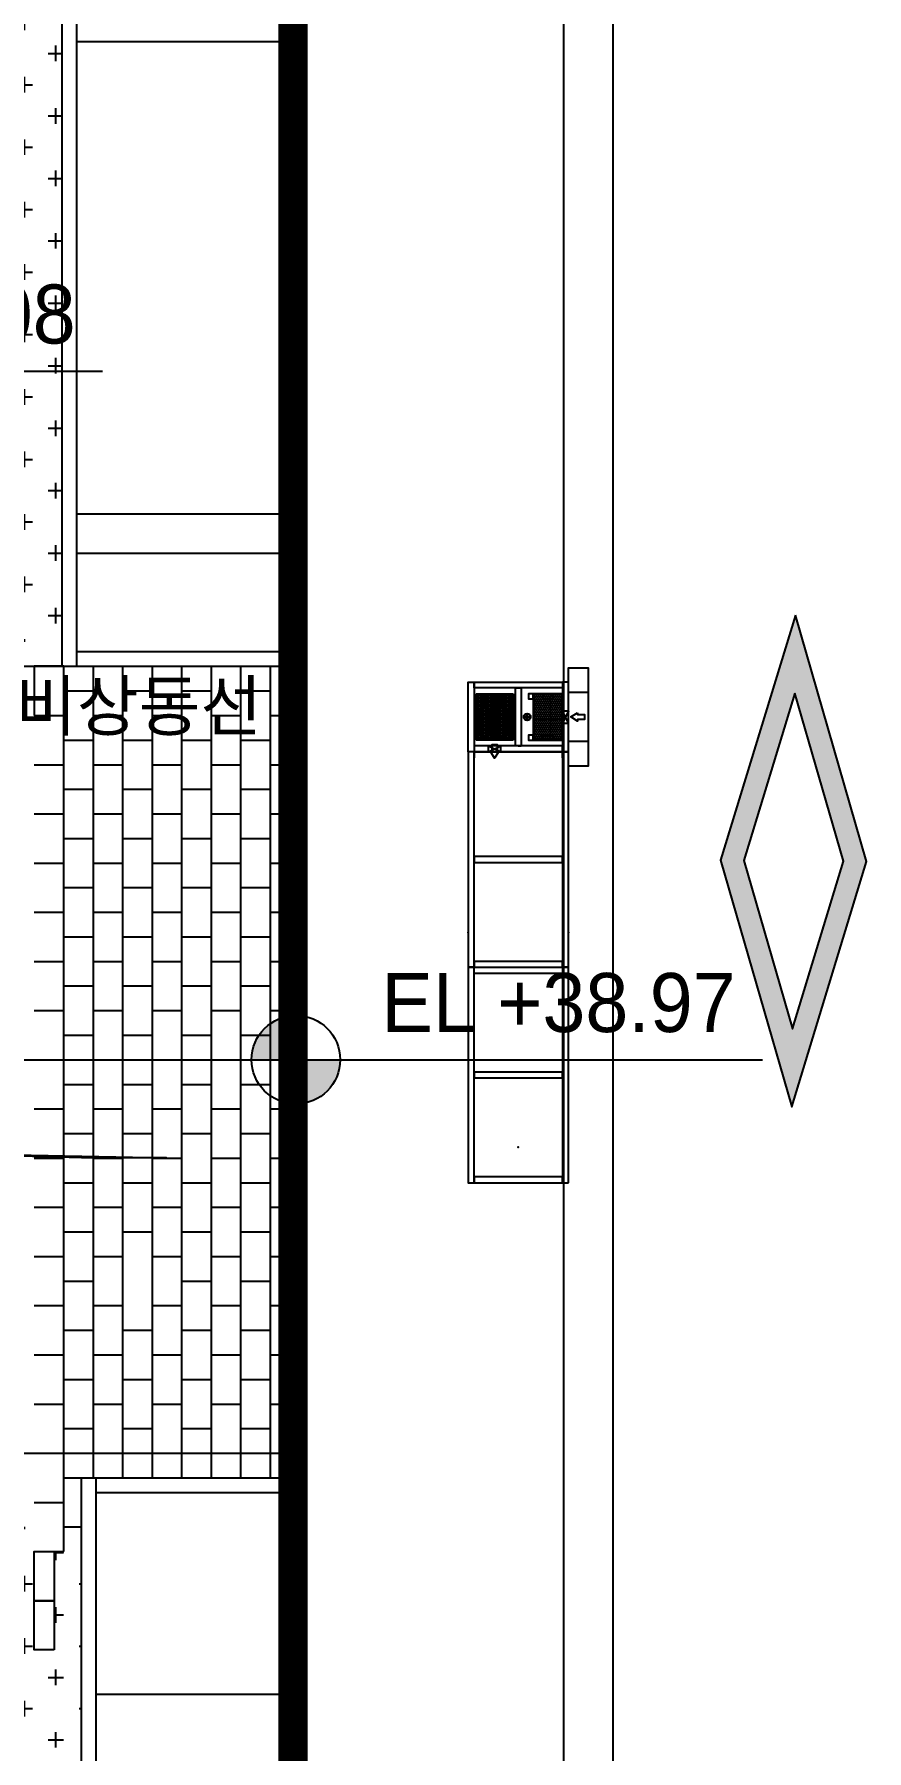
# Model space of a CAD drawing. Header units: millimetres. Extents: x -58335 to 291665, y -66693 to 213307.
# Drawn here: x 202254 to 210713, y 32955 to 50405 of the extents above; entities that cross this region are included whole.
import ezdxf
from ezdxf.xclip import XClip

# ---------------------------------------------------------------- set-up
doc = ezdxf.new("R2010")
doc.units = ezdxf.units.MM
doc.header["$LTSCALE"] = 1000
doc.header["$XCLIPFRAME"] = 0
for name, pattern in [('X-SITE$0$HIDDEN', [0.375, 0.25, -0.125]), ('X-SITE$0$HIDDEN2', [4.75, 3.17, -1.58]), ('X-SITE$0$PHANTOM2', [1.25, 0.625, -0.125, 0.125, -0.125, 0.125, -0.125])]:
    doc.linetypes.add(name, pattern=pattern)
for name, color, linetype in [('X-SITE$0$-MY-계획선', 253, 'Continuous'), ('X-SITE$0$-MY-녹지-건축한계선', 253, 'Continuous'), ('X-SITE$0$-MY-보조선', 253, 'Continuous'), ('X-SITE$0$-MY-포장선', 254, 'Continuous'), ('X-SITE$0$-보도선', 7, 'Continuous'), ('X-SITE$0$0-노면표시', 7, 'Continuous'), ('X-SITE$0$A-BOUNDARY(PLAN)', 2, 'X-SITE$0$PHANTOM2'), ('X-SITE$0$A-SYM-LEVEL', 7, 'Continuous'), ('X-SITE$0$A-TEXT-NOTE', 7, 'Continuous'), ('X-SITE$0$A-전기충전기', 1, 'Continuous'), ('X-SITE$0$식물재배화분', 253, 'Continuous'), ('X-SITE$0$차선계획', 7, 'Continuous')]:
    doc.layers.add(name, color=color, linetype=linetype)
doc.layers.add('X-SITE$0$-변경 블럭 외곽-', color=252, linetype='Continuous', lineweight=0)
doc.layers.add('X-SITE$0$NOPLOT', color=193, linetype='Continuous', plot=False)
doc.styles.add('X-SITE$0$Gtx', font='')
doc.styles.get('X-SITE$0$Gtx').set_extended_font_data('Dotum')
pattern_1 = [(0, (-29382.5, 14650.24), (317.5, 317.5), [158.75, -476.25]), (90, (-29303.13, 14570.87), (-317.5, 317.5), [158.75, -476.25])]

# ---------------------------------------------------------------- blocks, each defined once
blk = doc.blocks.new('X-SITE$0$A$Cf6841d34')
blk.add_lwpolyline([(100, 0), (-100, 0), (-100, 500), (100, 500)], close=True)
blk = doc.blocks.new('X-SITE$0$A$C79eb7408')
blk.add_lwpolyline([(-150, 0), (150, 0), (150, 500), (-150, 500)], close=True)
blk = doc.blocks.new('X-SITE$0$240910_L-1F')
at = {"layer": 'X-SITE$0$-MY-녹지-건축한계선'}
h = blk.add_hatch(dxfattribs=at)
h.set_pattern_fill('CROSS', color=256, scale=50, style=2)
h.set_pattern_definition(pattern_1)
h.paths.add_polyline_path([(172500, 58630), (172571, 58630), (172571, 58880), (172871, 58880), (172871, 58630), (173150, 58630), (173150, 70291), (172500, 70941)])
h = blk.add_hatch(dxfattribs=at)
h.set_pattern_fill('CROSS', color=256, scale=50, style=2)
h.set_pattern_definition(pattern_1)
h.paths.add_polyline_path([(172500, 58630), (172571, 58630), (172571, 58880), (172871, 58880), (172871, 58630), (173150, 58630), (173150, 70291), (172500, 70941)])
h = blk.add_hatch(dxfattribs=at)
h.set_pattern_fill('CROSS', color=256, scale=50, style=2)
h.set_pattern_definition(pattern_1)
edge = h.paths.add_edge_path()
edge.add_arc((171500, 38018), 1850, 302.7204, 360)
edge.add_line((173350, 38018), (173350, 49630))
edge.add_line((173350, 49630), (173071, 49630))
edge.add_line((173071, 49630), (173071, 48630))
edge.add_line((173071, 48630), (172871, 48630))
edge.add_line((172871, 48630), (172871, 49880))
edge.add_line((172871, 49880), (172771, 49880))
edge.add_line((172771, 49880), (172771, 48380))
edge.add_line((172771, 48380), (172571, 48380))
edge.add_line((172571, 48380), (172571, 50130))
edge.add_line((172571, 50130), (172500, 50130))
edge.add_line((172500, 50130), (172500, 49130))
edge.add_line((172500, 49130), (172500, 49130))
edge.add_line((172500, 49130), (172500, 36462))
h = blk.add_hatch(dxfattribs=at)
h.set_pattern_fill('CROSS', color=256, scale=50, style=2)
h.set_pattern_definition(pattern_1)
edge = h.paths.add_edge_path()
edge.add_arc((171500, 38018), 1850, 302.7204, 360)
edge.add_line((173350, 38018), (173350, 49630))
edge.add_line((173350, 49630), (173071, 49630))
edge.add_line((173071, 49630), (173071, 48630))
edge.add_line((173071, 48630), (172871, 48630))
edge.add_line((172871, 48630), (172871, 49880))
edge.add_line((172871, 49880), (172771, 49880))
edge.add_line((172771, 49880), (172771, 48380))
edge.add_line((172771, 48380), (172571, 48380))
edge.add_line((172571, 48380), (172571, 50130))
edge.add_line((172571, 50130), (172500, 50130))
edge.add_line((172500, 50130), (172500, 49130))
edge.add_line((172500, 49130), (172500, 49130))
edge.add_line((172500, 49130), (172500, 36462))
at = {"layer": 'X-SITE$0$-MY-계획선'}
blk.add_line((173500, 38018), (173500, 50380), dxfattribs=at)
blk.add_line((173500, 38018), (173500, 50380), dxfattribs=at)
for points in [[(172650, 71004), (173300, 70354), (173300, 58630)], [(172650, 71004), (173300, 70354), (173300, 58630)], [(173300, 58780), (175500, 58780)], [(173300, 58780), (175500, 58780)], [(173300, 58630), (175500, 58630)], [(173300, 58630), (175500, 58630)], [(173500, 50380), (175500, 50380)], [(173500, 50380), (175500, 50380)], [(173500, 50230), (175500, 50230)], [(173500, 50230), (175500, 50230)]]:
    blk.add_lwpolyline(points, dxfattribs=at)
at = {"layer": 'X-SITE$0$-MY-보조선'}
blk.add_line((173350, 38018), (173350, 50380), dxfattribs=at)
blk.add_line((173350, 38018), (173350, 50380), dxfattribs=at)
blk.add_lwpolyline([(172500, 70941), (173150, 70291), (173150, 58630)], dxfattribs=at)
blk.add_lwpolyline([(172500, 70941), (173150, 70291), (173150, 58630)], dxfattribs=at)
at = {"layer": 'X-SITE$0$-MY-포장선'}
for p, q in [((173171, 49630), (173171, 58630)), ((173171, 49630), (173171, 58630)), ((173471, 50380), (173471, 58630)), ((173471, 50380), (173471, 58630)), ((173771, 50380), (173771, 58630)), ((173771, 50380), (173771, 58630)), ((174371, 50380), (174371, 58630)), ((174371, 50380), (174371, 58630)), ((174671, 50380), (174671, 58630)), ((174671, 50380), (174671, 58630)), ((174971, 50380), (174971, 58630)), ((174971, 50380), (174971, 58630)), ((175271, 50380), (175271, 58630)), ((175271, 50380), (175271, 58630))]:
    blk.add_line(p, q, dxfattribs=at)
for points in [[(173300, 64981), (175500, 64981)], [(173300, 64981), (175500, 64981)], [(173300, 60181), (175500, 60181)], [(173300, 60181), (175500, 60181)], [(173300, 59781), (175500, 59781)], [(173300, 59781), (175500, 59781)], [(173300, 58630), (175500, 58630)], [(173300, 58630), (175500, 58630)], [(174071, 50380), (174071, 58630)], [(174071, 50380), (174071, 58630)], [(173171, 58380), (173471, 58380)], [(173171, 58380), (173471, 58380)], [(173771, 58380), (174071, 58380)], [(173771, 58380), (174071, 58380)], [(174371, 58380), (174671, 58380)], [(174371, 58380), (174671, 58380)], [(174971, 58380), (175271, 58380)], [(174971, 58380), (175271, 58380)], [(172871, 58130), (173171, 58130)], [(172871, 58130), (173171, 58130)], [(173471, 58130), (173771, 58130)], [(173471, 58130), (173771, 58130)], [(174071, 58130), (174371, 58130)], [(174071, 58130), (174371, 58130)], [(174671, 58130), (174971, 58130)], [(174671, 58130), (174971, 58130)], [(175271, 58130), (175500, 58130)], [(175271, 58130), (175500, 58130)], [(173171, 57880), (173471, 57880)], [(173171, 57880), (173471, 57880)], [(173771, 57880), (174071, 57880)], [(173771, 57880), (174071, 57880)], [(174371, 57880), (174671, 57880)], [(174371, 57880), (174671, 57880)], [(174971, 57880), (175271, 57880)], [(174971, 57880), (175271, 57880)], [(172871, 57630), (173171, 57630)], [(172871, 57630), (173171, 57630)], [(173471, 57630), (173771, 57630)], [(173471, 57630), (173771, 57630)], [(174071, 57630), (174371, 57630)], [(174071, 57630), (174371, 57630)], [(174671, 57630), (174971, 57630)], [(174671, 57630), (174971, 57630)], [(175271, 57630), (175500, 57630)], [(175271, 57630), (175500, 57630)], [(173171, 57380), (173471, 57380)], [(173171, 57380), (173471, 57380)], [(173771, 57380), (174071, 57380)], [(173771, 57380), (174071, 57380)], [(174371, 57380), (174671, 57380)], [(174371, 57380), (174671, 57380)], [(174971, 57380), (175271, 57380)], [(174971, 57380), (175271, 57380)], [(172871, 57130), (173171, 57130)], [(172871, 57130), (173171, 57130)], [(173471, 57130), (173771, 57130)], [(173471, 57130), (173771, 57130)], [(174071, 57130), (174371, 57130)], [(174071, 57130), (174371, 57130)], [(174671, 57130), (174971, 57130)], [(174671, 57130), (174971, 57130)], [(175271, 57130), (175500, 57130)], [(175271, 57130), (175500, 57130)], [(173171, 56880), (173471, 56880)], [(173171, 56880), (173471, 56880)], [(173771, 56880), (174071, 56880)], [(173771, 56880), (174071, 56880)], [(174371, 56880), (174671, 56880)], [(174371, 56880), (174671, 56880)], [(174971, 56880), (175271, 56880)], [(174971, 56880), (175271, 56880)], [(172871, 56630), (173171, 56630)], [(172871, 56630), (173171, 56630)], [(173471, 56630), (173771, 56630)], [(173471, 56630), (173771, 56630)], [(174071, 56630), (174371, 56630)], [(174071, 56630), (174371, 56630)], [(174671, 56630), (174971, 56630)], [(174671, 56630), (174971, 56630)], [(175271, 56630), (175500, 56630)], [(175271, 56630), (175500, 56630)], [(173171, 56380), (173471, 56380)], [(173171, 56380), (173471, 56380)], [(173771, 56380), (174071, 56380)], [(173771, 56380), (174071, 56380)], [(174371, 56380), (174671, 56380)], [(174371, 56380), (174671, 56380)], [(174971, 56380), (175271, 56380)], [(174971, 56380), (175271, 56380)], [(172871, 56130), (173171, 56130)], [(172871, 56130), (173171, 56130)], [(173471, 56130), (173771, 56130)], [(173471, 56130), (173771, 56130)], [(174071, 56130), (174371, 56130)], [(174071, 56130), (174371, 56130)], [(174671, 56130), (174971, 56130)], [(174671, 56130), (174971, 56130)], [(175271, 56130), (175500, 56130)], [(175271, 56130), (175500, 56130)], [(173171, 55880), (173471, 55880)], [(173171, 55880), (173471, 55880)], [(173771, 55880), (174071, 55880)], [(173771, 55880), (174071, 55880)], [(174371, 55880), (174671, 55880)], [(174371, 55880), (174671, 55880)], [(174971, 55880), (175271, 55880)], [(174971, 55880), (175271, 55880)], [(172871, 55630), (173171, 55630)], [(172871, 55630), (173171, 55630)], [(173471, 55630), (173771, 55630)], [(173471, 55630), (173771, 55630)], [(174071, 55630), (174371, 55630)], [(174071, 55630), (174371, 55630)], [(174671, 55630), (174971, 55630)], [(174671, 55630), (174971, 55630)], [(175271, 55630), (175500, 55630)], [(175271, 55630), (175500, 55630)], [(173171, 55380), (173471, 55380)], [(173171, 55380), (173471, 55380)], [(173771, 55380), (174071, 55380)], [(173771, 55380), (174071, 55380)], [(174371, 55380), (174671, 55380)], [(174371, 55380), (174671, 55380)], [(174971, 55380), (175271, 55380)], [(174971, 55380), (175271, 55380)], [(172871, 55130), (173171, 55130)], [(172871, 55130), (173171, 55130)], [(173471, 55130), (173771, 55130)], [(173471, 55130), (173771, 55130)], [(174071, 55130), (174371, 55130)], [(174071, 55130), (174371, 55130)], [(174671, 55130), (174971, 55130)], [(174671, 55130), (174971, 55130)], [(175271, 55130), (175500, 55130)], [(175271, 55130), (175500, 55130)], [(173171, 54880), (173471, 54880)], [(173171, 54880), (173471, 54880)], [(173771, 54880), (174071, 54880)], [(173771, 54880), (174071, 54880)], [(174371, 54880), (174671, 54880)], [(174371, 54880), (174671, 54880)], [(174971, 54880), (175271, 54880)], [(174971, 54880), (175271, 54880)], [(172871, 54630), (173171, 54630)], [(172871, 54630), (173171, 54630)], [(173471, 54630), (173771, 54630)], [(173471, 54630), (173771, 54630)], [(174071, 54630), (174371, 54630)], [(174071, 54630), (174371, 54630)], [(174671, 54630), (174971, 54630)], [(174671, 54630), (174971, 54630)], [(175271, 54630), (175500, 54630)], [(175271, 54630), (175500, 54630)], [(173171, 54380), (173471, 54380)], [(173171, 54380), (173471, 54380)], [(173771, 54380), (174071, 54380)], [(173771, 54380), (174071, 54380)], [(174371, 54380), (174671, 54380)], [(174371, 54380), (174671, 54380)], [(174971, 54380), (175271, 54380)], [(174971, 54380), (175271, 54380)], [(172871, 54130), (173171, 54130)], [(172871, 54130), (173171, 54130)], [(173471, 54130), (173771, 54130)], [(173471, 54130), (173771, 54130)], [(174071, 54130), (174371, 54130)], [(174071, 54130), (174371, 54130)], [(174671, 54130), (174971, 54130)], [(174671, 54130), (174971, 54130)], [(175271, 54130), (175500, 54130)], [(175271, 54130), (175500, 54130)], [(173171, 53880), (173471, 53880)], [(173171, 53880), (173471, 53880)], [(173771, 53880), (174071, 53880)], [(173771, 53880), (174071, 53880)], [(174371, 53880), (174671, 53880)], [(174371, 53880), (174671, 53880)], [(174971, 53880), (175271, 53880)], [(174971, 53880), (175271, 53880)], [(172871, 53630), (173171, 53630)], [(172871, 53630), (173171, 53630)], [(173471, 53630), (173771, 53630)], [(173471, 53630), (173771, 53630)], [(174071, 53630), (174371, 53630)], [(174071, 53630), (174371, 53630)], [(174671, 53630), (174971, 53630)], [(174671, 53630), (174971, 53630)], [(175271, 53630), (175500, 53630)], [(175271, 53630), (175500, 53630)], [(173171, 53380), (173471, 53380)], [(173171, 53380), (173471, 53380)], [(173771, 53380), (174071, 53380)], [(173771, 53380), (174071, 53380)], [(174371, 53380), (174671, 53380)], [(174371, 53380), (174671, 53380)], [(174971, 53380), (175271, 53380)], [(174971, 53380), (175271, 53380)], [(172871, 53130), (173171, 53130)], [(172871, 53130), (173171, 53130)], [(173471, 53130), (173771, 53130)], [(173471, 53130), (173771, 53130)], [(174071, 53130), (174371, 53130)], [(174071, 53130), (174371, 53130)], [(174671, 53130), (174971, 53130)], [(174671, 53130), (174971, 53130)], [(175271, 53130), (175500, 53130)], [(175271, 53130), (175500, 53130)], [(173171, 52880), (173471, 52880)], [(173171, 52880), (173471, 52880)], [(173771, 52880), (174071, 52880)], [(173771, 52880), (174071, 52880)], [(174371, 52880), (174671, 52880)], [(174371, 52880), (174671, 52880)], [(174971, 52880), (175271, 52880)], [(174971, 52880), (175271, 52880)], [(172871, 52630), (173171, 52630)], [(172871, 52630), (173171, 52630)], [(173471, 52630), (173771, 52630)], [(173471, 52630), (173771, 52630)], [(174071, 52630), (174371, 52630)], [(174071, 52630), (174371, 52630)], [(174671, 52630), (174971, 52630)], [(174671, 52630), (174971, 52630)], [(175271, 52630), (175500, 52630)], [(175271, 52630), (175500, 52630)], [(173171, 52380), (173471, 52380)], [(173171, 52380), (173471, 52380)], [(174371, 52380), (174671, 52380)], [(174371, 52380), (174671, 52380)], [(174971, 52380), (175271, 52380)], [(174971, 52380), (175271, 52380)], [(172871, 52130), (173171, 52130)], [(172871, 52130), (173171, 52130)], [(173471, 52130), (173771, 52130)], [(173471, 52130), (173771, 52130)], [(174071, 52130), (174371, 52130)], [(174071, 52130), (174371, 52130)], [(174671, 52130), (174971, 52130)], [(174671, 52130), (174971, 52130)], [(175271, 52130), (175500, 52130)], [(175271, 52130), (175500, 52130)], [(173171, 51880), (173471, 51880)], [(173171, 51880), (173471, 51880)], [(173771, 51880), (174071, 51880)], [(173771, 51880), (174071, 51880)], [(174371, 51880), (174671, 51880)], [(174371, 51880), (174671, 51880)], [(174971, 51880), (175271, 51880)], [(174971, 51880), (175271, 51880)], [(172871, 51630), (173171, 51630)], [(172871, 51630), (173171, 51630)], [(173471, 51630), (173771, 51630)], [(173471, 51630), (173771, 51630)], [(174071, 51630), (174371, 51630)], [(174071, 51630), (174371, 51630)], [(174671, 51630), (174971, 51630)], [(174671, 51630), (174971, 51630)], [(175271, 51630), (175500, 51630)], [(175271, 51630), (175500, 51630)], [(173171, 51380), (173471, 51380)], [(173171, 51380), (173471, 51380)], [(173771, 51380), (174071, 51380)], [(173771, 51380), (174071, 51380)], [(174371, 51380), (174671, 51380)], [(174371, 51380), (174671, 51380)], [(174971, 51380), (175271, 51380)], [(174971, 51380), (175271, 51380)], [(172871, 51130), (173171, 51130)], [(172871, 51130), (173171, 51130)], [(173471, 51130), (173771, 51130)], [(173471, 51130), (173771, 51130)], [(174071, 51130), (174371, 51130)], [(174071, 51130), (174371, 51130)], [(174671, 51130), (174971, 51130)], [(174671, 51130), (174971, 51130)], [(175271, 51130), (175500, 51130)], [(175271, 51130), (175500, 51130)], [(173171, 50880), (173471, 50880)], [(173171, 50880), (173471, 50880)], [(173771, 50880), (174071, 50880)], [(173771, 50880), (174071, 50880)], [(174371, 50880), (174671, 50880)], [(174371, 50880), (174671, 50880)], [(174971, 50880), (175271, 50880)], [(174971, 50880), (175271, 50880)], [(172871, 50630), (173171, 50630)], [(172871, 50630), (173171, 50630)], [(173471, 50630), (173771, 50630)], [(173471, 50630), (173771, 50630)], [(174071, 50630), (174371, 50630)], [(174071, 50630), (174371, 50630)], [(174671, 50630), (174971, 50630)], [(174671, 50630), (174971, 50630)], [(173171, 50380), (173471, 50380)], [(173171, 50380), (173471, 50380)], [(173350, 50380), (175500, 50380)], [(173350, 50380), (175500, 50380)], [(172871, 50130), (173171, 50130)], [(172871, 50130), (173171, 50130)], [(173171, 49880), (173350, 49880)], [(173171, 49880), (173350, 49880)], [(172871, 49630), (173171, 49630)], [(172871, 49630), (173171, 49630)], [(173500, 48181), (175500, 48181)], [(173500, 48181), (175500, 48181)]]:
    blk.add_lwpolyline(points, dxfattribs=at)
at = {"layer": 'X-SITE$0$NOPLOT'}
for p, q in [((157371, 58630), (175500, 58630)), ((157371, 58630), (175500, 58630)), ((152371, 54630), (175500, 54630)), ((152371, 54630), (175500, 54630)), ((152371, 50630), (175500, 50630)), ((152371, 50630), (175500, 50630))]:
    blk.add_line(p, q, dxfattribs=at)
at = {"layer": 'X-SITE$0$-MY-포장선'}
for name, p in [('X-SITE$0$A$C79eb7408', (173021, 58130)), ('X-SITE$0$A$C79eb7408', (173021, 58130)), ('X-SITE$0$A$Cf6841d34', (172971, 49130)), ('X-SITE$0$A$Cf6841d34', (172971, 49130)), ('X-SITE$0$A$Cf6841d34', (172971, 48630)), ('X-SITE$0$A$Cf6841d34', (172971, 48630))]:
    blk.add_blockref(name, p, dxfattribs=at)
at = {"layer": 'X-SITE$0$NOPLOT', "style": 'X-SITE$0$Gtx'}
blk.add_text('비상동선', height=500, dxfattribs=at).set_placement((172676, 57978))
blk.add_text('비상동선', height=500, dxfattribs=at).set_placement((172676, 57978))
blk = doc.blocks.new('X-SITE$0$A$C58c92af8')
at = {"layer": 'X-SITE$0$0-노면표시'}
h = blk.add_hatch(color=252, dxfattribs=at)
h.dxf.hatch_style = 1
h.paths.add_polyline_path([(500056, 346102), (500816, 348597), (500092, 351102), (499332, 348608)])
h.paths.add_polyline_path([(500062, 346895), (499567, 348606), (500086, 350309), (500581, 348598)], flags=16)
at = {"layer": 'X-SITE$0$-보도선'}
blk.add_line((497736, 454906), (497736, 292099), dxfattribs=at)
at = {"layer": 'X-SITE$0$-보도선', "color": 252}
blk.add_lwpolyline([(385957, 466906), (485736, 466906, -0.414214), (497736, 454906), (497736, 292099, -0.414214), (485736, 280099), (431757, 280099)], format="xyb", dxfattribs=at)
at = {"layer": 'X-SITE$0$0-노면표시', "color": 252}
for points in [[(500092, 351102), (499332, 348608), (500056, 346102), (500816, 348597)], [(500086, 350309), (499567, 348606), (500062, 346895), (500581, 348598)]]:
    blk.add_lwpolyline(points, close=True, dxfattribs=at)
at = {"layer": 'X-SITE$0$NOPLOT', "color": 251, "lineweight": 0}
blk.add_lwpolyline([(487915, 282849), (494986, 289920), (494986, 457085), (487915, 464156), (324557, 464156), (317486, 457085), (317486, 289920), (324557, 282849)], close=True, dxfattribs=at)
at = {"layer": 'X-SITE$0$차선계획', "color": 252}
blk.add_lwpolyline([(385949, 467406), (485986, 467406, -0.414214), (498236, 455156), (498236, 291849, -0.414214), (485986, 279599), (431757, 279599)], format="xyb", dxfattribs=at)
blk = doc.blocks.new('X-SITE$0$s2')
at = {"layer": 'X-SITE$0$식물재배화분'}
h = blk.add_hatch(dxfattribs=at)
h.set_pattern_fill('HEX', color=8, scale=0.05, style=0)
h.set_pattern_definition([(180, (0.93054, -0.26), (0, -0.01082532), [0.00625, -0.0125]), (300, (0.93054, -0.26), (0.009375, 0.00541266), [0.00625, -0.0125]), (240, (0.92429, -0.26), (0.009375, -0.00541266), [0.00625, -0.0125])])
h.paths.add_polyline_path([(-0.234, -0.261), (-0.234, -0.559), (0.234, -0.559), (0.234, -0.261)])
h = blk.add_hatch(dxfattribs=at)
h.set_pattern_fill('HONEY', color=8, scale=0.1, style=0)
h.set_pattern_definition([(180, (256.349269, -34.993789), (-0.01875, -0.0108253175), [0.0125, -0.025]), (300, (256.349269, -34.993789), (0.01874999996, -0.01082531757), [0.0125, -0.025]), (240, (256.349269, -34.993789), (-4e-11, -0.02165063507), [-0.025, 0.0125])])
h.paths.add_polyline_path([(0.235, -0.939), (0.235, -0.762), (-0.235, -0.762), (-0.235, -0.939)])
h = blk.add_hatch(dxfattribs=at)
h.set_pattern_fill('HONEY', color=8, scale=0.1, style=0)
h.set_pattern_definition([(180, (256.349269, -35.191289), (-0.01875, -0.0108253175), [0.0125, -0.025]), (300, (256.349269, -35.191289), (0.01874999996, -0.01082531757), [0.0125, -0.025]), (240, (256.349269, -35.191289), (-4e-11, -0.02165063507), [-0.025, 0.0125])])
h.paths.add_polyline_path([(0.235, -1.137), (0.235, -0.959), (-0.235, -0.959), (-0.235, -1.137)])
at = {"layer": 'X-SITE$0$식물재배화분', "color": 8}
for p, q in [((0.235, -0.26), (-0.235, -0.26)), ((-0.235, -0.26), (-0.235, -0.56)), ((0.234, -0.261), (-0.234, -0.261)), ((-0.234, -0.261), (-0.234, -0.559)), ((0.234, -0.559), (0.234, -0.261)), ((0.235, -0.56), (0.235, -0.26)), ((-0.235, -0.56), (0.235, -0.56)), ((-0.234, -0.559), (0.234, -0.559)), ((-0.235, -1.137), (-0.235, -0.762)), ((-0.235, -0.762), (0.235, -0.762)), ((0.235, -0.762), (0.235, -1.137)), ((0.235, -1.137), (-0.235, -1.137))]:
    blk.add_line(p, q, dxfattribs=at)
at = {"layer": 'X-SITE$0$식물재배화분'}
for p, q in [((0.415, -0.26), (0.355, -0.26)), ((0.355, -0.26), (0.355, -1.16)), ((0.295, -0.71), (0.295, -0.68)), ((0.295, -0.71), (0.295, -0.74)), ((0.355, -1.16), (0.415, -1.16))]:
    blk.add_line(p, q, dxfattribs=at)
at = {"layer": 'X-SITE$0$식물재배화분', "linetype": 'X-SITE$0$HIDDEN', "ltscale": 3}
for p, q in [((2.605, -1.16), (2.605, -0.26)), ((0.356, -0.888), (0.295, -0.888)), ((0.355, -1.013), (0.295, -1.013))]:
    blk.add_line(p, q, dxfattribs=at)
at = {"layer": 'X-SITE$0$식물재배화분', "color": 8}
for points in [[(0.5, -0.2), (-0.5, -0.2), (-0.5, 0), (0.5, 0)], [(-0.235, -0.56), (-0.235, -0.606), (-0.185, -0.606), (-0.185, -0.56)], [(0.185, -0.56), (0.185, -0.606), (0.235, -0.606), (0.235, -0.56)]]:
    blk.add_lwpolyline(points, close=True, dxfattribs=at)
at = {"layer": 'X-SITE$0$식물재배화분', "color": 8, "linetype": 'X-SITE$0$HIDDEN2', "ltscale": 0.2}
for points in [[(-0.25, 0), (-0.25, 0), (-0.25, -0.2)], [(0.25, 0), (0.25, 0), (0.25, -0.2)]]:
    blk.add_lwpolyline(points, dxfattribs=at)
at = {"layer": 'X-SITE$0$식물재배화분', "color": 7}
for points in [[(-0.043, -0.107), (-0.026, -0.107), (-0.026, -0.037), (0.026, -0.037), (0.026, -0.107), (0.043, -0.107), (0, -0.175)], [(0.35, -0.994), (0.35, -0.977), (0.28, -0.977), (0.28, -0.925), (0.35, -0.925), (0.35, -0.909), (0.418, -0.951)]]:
    blk.add_lwpolyline(points, close=True, dxfattribs=at)
at = {"layer": 'X-SITE$0$식물재배화분'}
for points in [[(-0.355, -0.26), (0.355, -0.26), (0.355, -0.2), (-0.355, -0.2)], [(-0.295, -1.16), (-0.355, -1.16), (-0.355, -0.26), (-0.295, -0.26)], [(0.355, -1.16), (0.355, -0.26), (0.295, -0.26), (0.295, -1.16)], [(2.545, -0.2), (0.355, -0.2), (0.355, -0.26), (2.545, -0.26)], [(4.735, -0.2), (2.545, -0.2), (2.545, -0.26), (4.735, -0.26)], [(4.735, -1.16), (4.735, -0.26), (4.675, -0.26), (4.675, -1.16)], [(0.295, -0.74), (-0.295, -0.74), (-0.295, -0.68), (0.295, -0.68)], [(0.355, -1.22), (-0.355, -1.22), (-0.355, -1.16), (0.355, -1.16)], [(2.545, -1.16), (0.355, -1.16), (0.355, -1.22), (2.545, -1.22)], [(4.735, -1.16), (2.545, -1.16), (2.545, -1.22), (4.735, -1.22)]]:
    blk.add_lwpolyline(points, close=True, dxfattribs=at)
at = {"layer": 'X-SITE$0$식물재배화분', "linetype": 'X-SITE$0$HIDDEN', "ltscale": 3}
for points in [[(-0.062, -0.26), (-0.062, -0.2)], [(0.063, -0.2), (-0.062, -0.26)], [(-0.062, -0.2), (0.063, -0.26)], [(0.063, -0.26), (0.063, -0.2)], [(0.295, -1.013), (0.356, -0.888)], [(0.355, -1.013), (0.295, -0.888)]]:
    blk.add_lwpolyline(points, dxfattribs=at)
for points in [[(1.48, -0.26), (1.42, -0.26), (1.42, -1.16), (1.48, -1.16)], [(2.545, -1.16), (2.545, -0.26), (2.485, -0.26), (2.485, -1.16)], [(3.67, -0.26), (3.61, -0.26), (3.61, -1.16), (3.67, -1.16)]]:
    blk.add_lwpolyline(points, close=True, dxfattribs=at)
at = {"layer": 'X-SITE$0$식물재배화분', "color": 8}
for points in [[(-0.234, -0.463), (-0.194, -0.463, 0.414214), (-0.181, -0.45), (-0.181, -0.37, 0.414214), (-0.194, -0.358), (-0.234, -0.358)], [(-0.234, -0.363), (-0.194, -0.363, -0.414214), (-0.186, -0.37), (-0.186, -0.45, -0.414214), (-0.194, -0.458), (-0.234, -0.458)], [(0.234, -0.463), (0.194, -0.463, -0.414214), (0.182, -0.45), (0.182, -0.37, -0.414214), (0.194, -0.358), (0.234, -0.358)], [(0.234, -0.363), (0.194, -0.363, 0.414214), (0.187, -0.37), (0.187, -0.45, 0.414214), (0.194, -0.458), (0.234, -0.458)]]:
    blk.add_lwpolyline(points, format="xyb", dxfattribs=at)
for points in [[(0.035, -0.62), (-0.035, -0.62)], [(0, -0.655), (0, -0.585)], [(0.235, -0.939), (-0.235, -0.939)], [(0.235, -0.959), (-0.235, -0.959)]]:
    blk.add_lwpolyline(points, dxfattribs=at)
for centre, radius in [((-0.231, -0.36), 0.0025), ((-0.231, -0.46), 0.0025), ((0.232, -0.36), 0.0025), ((0.232, -0.46), 0.0025), ((0, -0.62), 0.035), ((0, -0.62), 0.03)]:
    blk.add_circle(centre, radius, dxfattribs=at)
at = {"layer": 'X-SITE$0$식물재배화분'}
for p in [(2.19, -0.2), (4.375, -0.71), (2.19, -1.22)]:
    blk.add_point(p, dxfattribs=at)
blk = doc.blocks.new('X-SITE$0$A$C2afb0e87')
at = {"layer": 'X-SITE$0$식물재배화분', "lineweight": 0, "xscale": 1000, "yscale": 1000, "zscale": 1000, "rotation": 270}
blk.add_blockref('X-SITE$0$s2', (173429, -114090), dxfattribs=at)
blk = doc.blocks.new('X-SITE$0$sym_level')
at = {"layer": 'X-SITE$0$A-SYM-LEVEL'}
h = blk.add_hatch(color=256, dxfattribs=at)
h.paths.add_polyline_path([(0, 450, 0.414214), (-450, 0), (0, 0)])
h.paths.add_polyline_path([(450, 0), (0, 0), (0, -450, 0.414214)])
blk.add_line((0, 900), (0, -900), dxfattribs=at)
blk.add_circle((0, 0), 450, dxfattribs=at)

msp = doc.modelspace()

# ---------------------------------------------------------------- linework, layer by layer
at = {"layer": 'Defpoints', "color": 253, "true_color": 0x9898cc}
msp.add_polyline3d([(203597.4, 38982.5, 0), (202732.5, 38982.5, 0), (186903.6, 39412.5, 0), (181753.6, 39412.5, 0), (203597.4, 38982.5, 0), (202732.5, 38982.5, 0), (186903.6, 39412.5, 0), (181753.6, 39412.5, 0)], dxfattribs=at)
at = {"layer": 'X-SITE$0$-변경 블럭 외곽-', "color": 8, "lineweight": 0, "elevation": 0}
msp.add_lwpolyline([(204882.5, 150483.9), (197811.4, 157555), (34453.6, 157555), (27382.5, 150484), (27382.5, -16680.8), (34453.6, -23751.8), (197811.4, -23751.8), (204882.5, -16680.8), (204882.5, 150483.9)], dxfattribs=at)
at = {"layer": 'X-SITE$0$A-BOUNDARY(PLAN)', "color": 2, "ltscale": 5, "const_width": 300, "elevation": 0}
msp.add_lwpolyline([(204882.5, 150483.9), (197811.4, 157555), (34453.6, 157555), (27382.5, 150484), (27382.5, -16680.8), (34453.6, -23751.8), (197811.4, -23751.8), (204882.5, -16680.8), (204882.5, 150483.9)], dxfattribs=at)
at = {"layer": 'X-SITE$0$A-SYM-LEVEL'}
for p, q in [((197303.6, 46980), (202946.1, 46980)), ((204012.2, 39980), (209654.7, 39980))]:
    msp.add_line(p, q, dxfattribs=at)

# ---------------------------------------------------------------- block references
msp.add_blockref('X-SITE$0$240910_L-1F', (29382.5, -14650.2))
msp.add_blockref('X-SITE$0$sym_level', (204912.2, 39980), dxfattribs=at)
at = {"layer": 'X-SITE$0$A-전기충전기'}
ref = msp.add_blockref('X-SITE$0$A$C58c92af8', (-290103.4, -306600.6), dxfattribs=at)
XClip(ref).set_block_clipping_path([(231768.3252820689, 239907.43377654), (581768.3252820689, 519907.4337765401)])
at = {"layer": 'X-SITE$0$식물재배화분'}
msp.add_blockref('X-SITE$0$A$C2afb0e87', (34453.6, 157555), dxfattribs=at)

# ---------------------------------------------------------------- texts
at = {"layer": 'X-SITE$0$A-TEXT-NOTE', "color": 1, "style": 'X-SITE$0$Gtx'}
for s, p in [('EL +39.08', (199072.5, 47261.4)), ('EL +38.97', (205781.1, 40261.4))]:
    msp.add_text(s, height=600, dxfattribs=at).set_placement(p)

doc.saveas('drawing.dxf')
